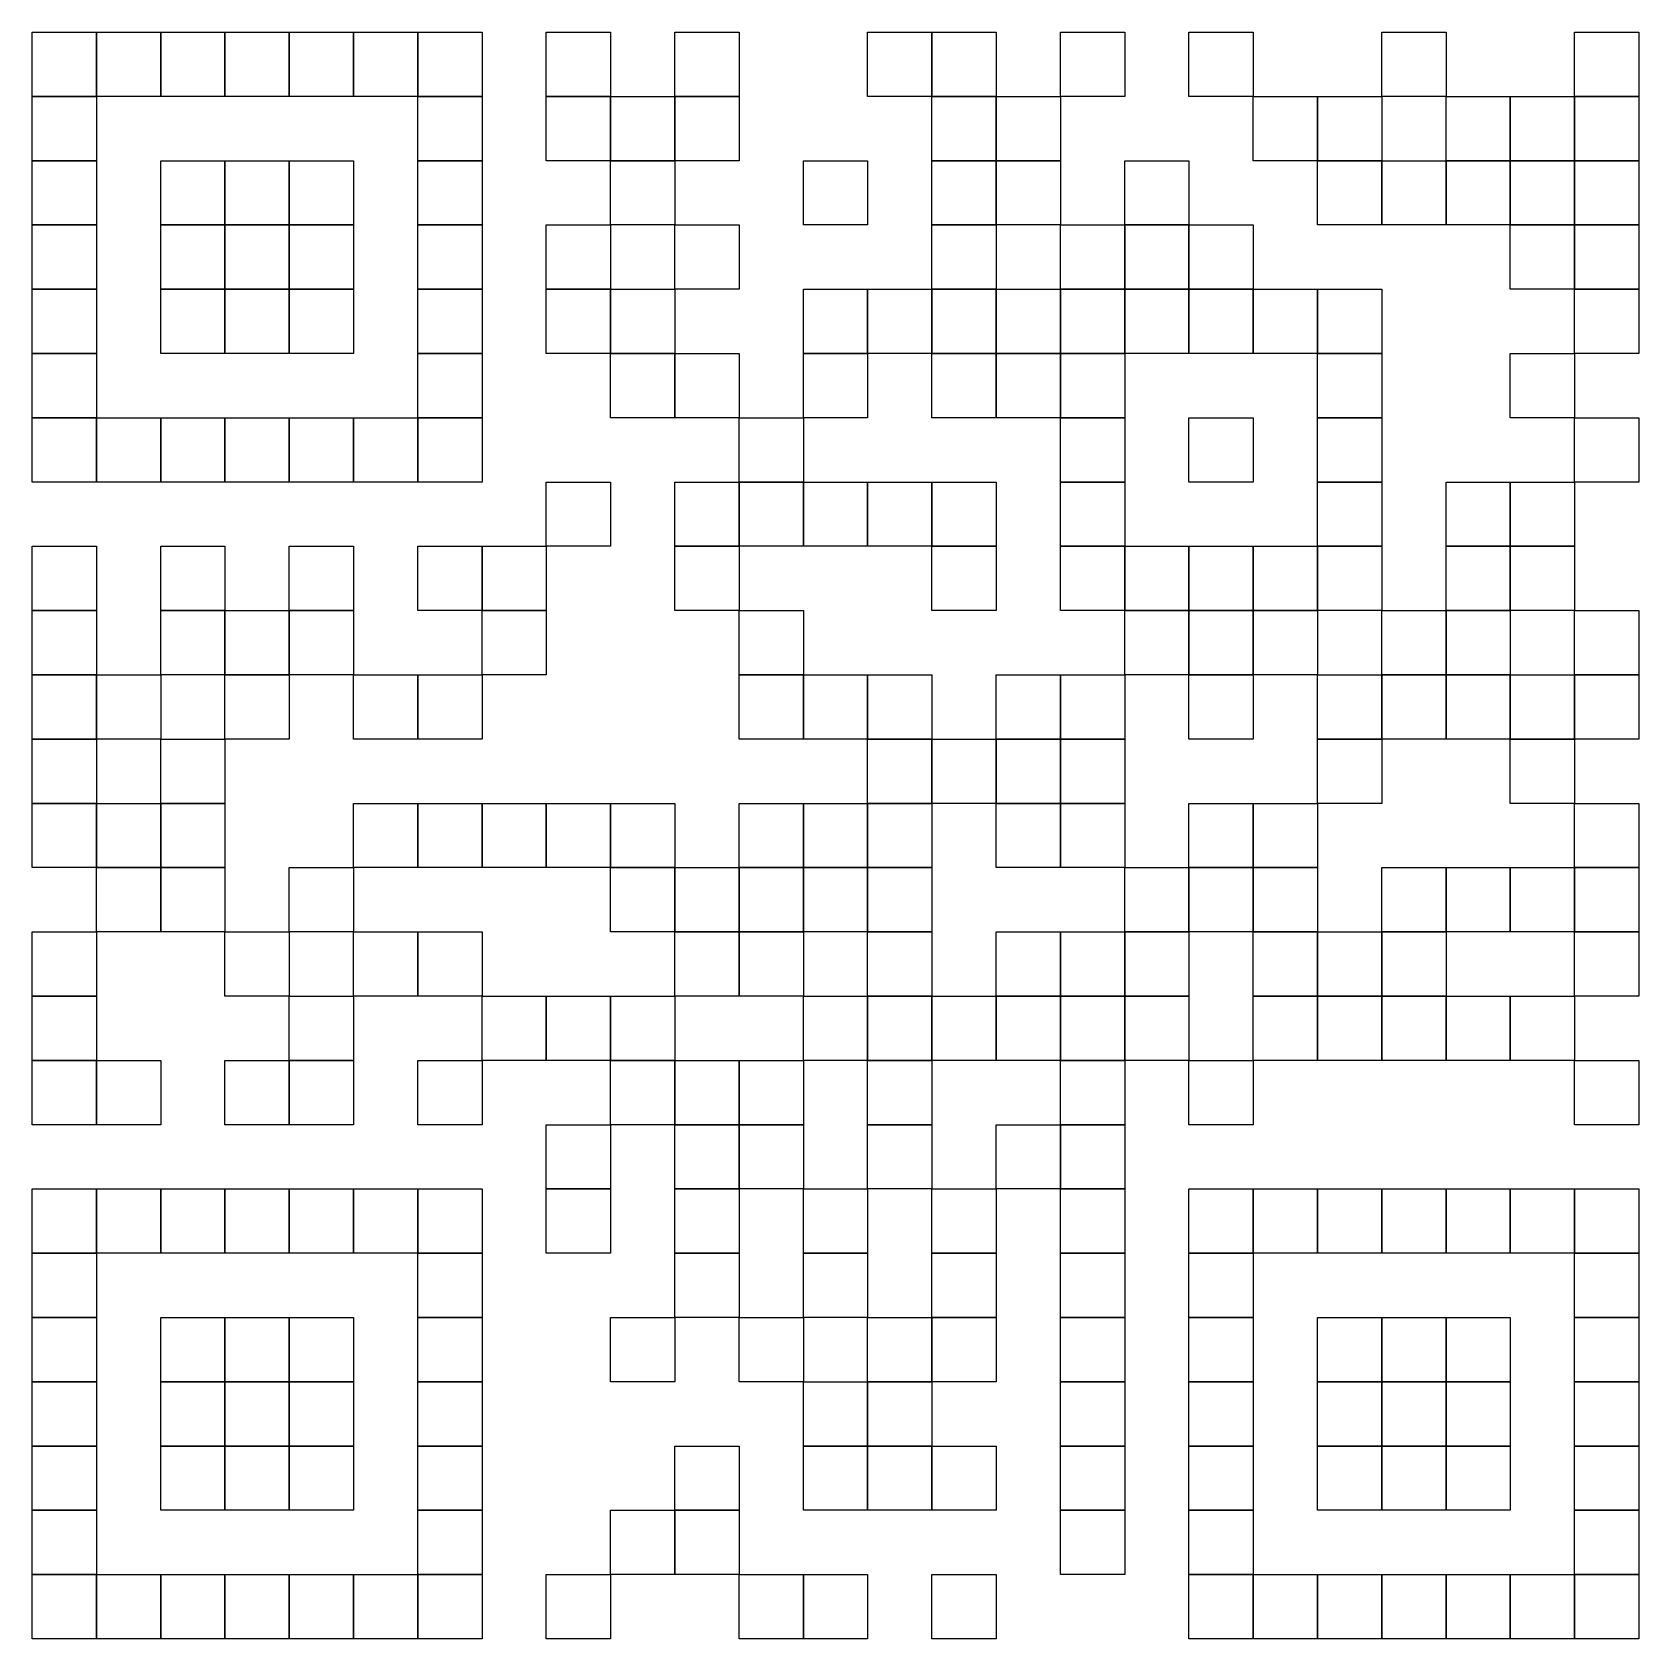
# Model space of a CAD drawing. Header units: metres. Extents: x 1010 to 1260, y 1010 to 1260.
import ezdxf

# ---------------------------------------------------------------- set-up
doc = ezdxf.new("R2010")
doc.units = ezdxf.units.M

msp = doc.modelspace()

# ---------------------------------------------------------------- linework, layer by layer
for points in [[(1010, 1250), (1010, 1260), (1020, 1260), (1020, 1250)], [(1020, 1250), (1020, 1260), (1030, 1260), (1030, 1250)], [(1030, 1250), (1030, 1260), (1040, 1260), (1040, 1250)], [(1040, 1250), (1040, 1260), (1050, 1260), (1050, 1250)], [(1050, 1250), (1050, 1260), (1060, 1260), (1060, 1250)], [(1060, 1250), (1060, 1260), (1070, 1260), (1070, 1250)], [(1070, 1250), (1070, 1260), (1080, 1260), (1080, 1250)], [(1090, 1250), (1090, 1260), (1100, 1260), (1100, 1250)], [(1110, 1250), (1110, 1260), (1120, 1260), (1120, 1250)], [(1140, 1250), (1140, 1260), (1150, 1260), (1150, 1250)], [(1150, 1250), (1150, 1260), (1160, 1260), (1160, 1250)], [(1170, 1250), (1170, 1260), (1180, 1260), (1180, 1250)], [(1190, 1250), (1190, 1260), (1200, 1260), (1200, 1250)], [(1220, 1250), (1220, 1260), (1230, 1260), (1230, 1250)], [(1250, 1250), (1250, 1260), (1260, 1260), (1260, 1250)], [(1010, 1240), (1010, 1250), (1020, 1250), (1020, 1240)], [(1070, 1240), (1070, 1250), (1080, 1250), (1080, 1240)], [(1090, 1240), (1090, 1250), (1100, 1250), (1100, 1240)], [(1100, 1240), (1100, 1250), (1110, 1250), (1110, 1240)], [(1110, 1240), (1110, 1250), (1120, 1250), (1120, 1240)], [(1150, 1240), (1150, 1250), (1160, 1250), (1160, 1240)], [(1160, 1240), (1160, 1250), (1170, 1250), (1170, 1240)], [(1200, 1240), (1200, 1250), (1210, 1250), (1210, 1240)], [(1210, 1240), (1210, 1250), (1220, 1250), (1220, 1240)], [(1230, 1240), (1230, 1250), (1240, 1250), (1240, 1240)], [(1240, 1240), (1240, 1250), (1250, 1250), (1250, 1240)], [(1250, 1240), (1250, 1250), (1260, 1250), (1260, 1240)], [(1010, 1230), (1010, 1240), (1020, 1240), (1020, 1230)], [(1030, 1230), (1030, 1240), (1040, 1240), (1040, 1230)], [(1040, 1230), (1040, 1240), (1050, 1240), (1050, 1230)], [(1050, 1230), (1050, 1240), (1060, 1240), (1060, 1230)], [(1070, 1230), (1070, 1240), (1080, 1240), (1080, 1230)], [(1100, 1230), (1100, 1240), (1110, 1240), (1110, 1230)], [(1130, 1230), (1130, 1240), (1140, 1240), (1140, 1230)], [(1150, 1230), (1150, 1240), (1160, 1240), (1160, 1230)], [(1160, 1230), (1160, 1240), (1170, 1240), (1170, 1230)], [(1180, 1230), (1180, 1240), (1190, 1240), (1190, 1230)], [(1210, 1230), (1210, 1240), (1220, 1240), (1220, 1230)], [(1220, 1230), (1220, 1240), (1230, 1240), (1230, 1230)], [(1230, 1230), (1230, 1240), (1240, 1240), (1240, 1230)], [(1240, 1230), (1240, 1240), (1250, 1240), (1250, 1230)], [(1250, 1230), (1250, 1240), (1260, 1240), (1260, 1230)], [(1010, 1220), (1010, 1230), (1020, 1230), (1020, 1220)], [(1030, 1220), (1030, 1230), (1040, 1230), (1040, 1220)], [(1040, 1220), (1040, 1230), (1050, 1230), (1050, 1220)], [(1050, 1220), (1050, 1230), (1060, 1230), (1060, 1220)], [(1070, 1220), (1070, 1230), (1080, 1230), (1080, 1220)], [(1090, 1220), (1090, 1230), (1100, 1230), (1100, 1220)], [(1110, 1220), (1110, 1230), (1120, 1230), (1120, 1220)], [(1150, 1220), (1150, 1230), (1160, 1230), (1160, 1220)], [(1170, 1220), (1170, 1230), (1180, 1230), (1180, 1220)], [(1180, 1220), (1180, 1230), (1190, 1230), (1190, 1220)], [(1190, 1220), (1190, 1230), (1200, 1230), (1200, 1220)], [(1240, 1220), (1240, 1230), (1250, 1230), (1250, 1220)], [(1250, 1220), (1250, 1230), (1260, 1230), (1260, 1220)], [(1010, 1210), (1010, 1220), (1020, 1220), (1020, 1210)], [(1030, 1210), (1030, 1220), (1040, 1220), (1040, 1210)], [(1040, 1210), (1040, 1220), (1050, 1220), (1050, 1210)], [(1050, 1210), (1050, 1220), (1060, 1220), (1060, 1210)], [(1070, 1210), (1070, 1220), (1080, 1220), (1080, 1210)], [(1090, 1210), (1090, 1220), (1100, 1220), (1100, 1210)], [(1100, 1210), (1100, 1220), (1110, 1220), (1110, 1210)], [(1130, 1210), (1130, 1220), (1140, 1220), (1140, 1210)], [(1140, 1210), (1140, 1220), (1150, 1220), (1150, 1210)], [(1150, 1210), (1150, 1220), (1160, 1220), (1160, 1210)], [(1160, 1210), (1160, 1220), (1170, 1220), (1170, 1210)], [(1170, 1210), (1170, 1220), (1180, 1220), (1180, 1210)], [(1180, 1210), (1180, 1220), (1190, 1220), (1190, 1210)], [(1190, 1210), (1190, 1220), (1200, 1220), (1200, 1210)], [(1200, 1210), (1200, 1220), (1210, 1220), (1210, 1210)], [(1210, 1210), (1210, 1220), (1220, 1220), (1220, 1210)], [(1250, 1210), (1250, 1220), (1260, 1220), (1260, 1210)], [(1010, 1200), (1010, 1210), (1020, 1210), (1020, 1200)], [(1070, 1200), (1070, 1210), (1080, 1210), (1080, 1200)], [(1100, 1200), (1100, 1210), (1110, 1210), (1110, 1200)], [(1110, 1200), (1110, 1210), (1120, 1210), (1120, 1200)], [(1130, 1200), (1130, 1210), (1140, 1210), (1140, 1200)], [(1150, 1200), (1150, 1210), (1160, 1210), (1160, 1200)], [(1160, 1200), (1160, 1210), (1170, 1210), (1170, 1200)], [(1170, 1200), (1170, 1210), (1180, 1210), (1180, 1200)], [(1210, 1200), (1210, 1210), (1220, 1210), (1220, 1200)], [(1240, 1200), (1240, 1210), (1250, 1210), (1250, 1200)], [(1010, 1190), (1010, 1200), (1020, 1200), (1020, 1190)], [(1020, 1190), (1020, 1200), (1030, 1200), (1030, 1190)], [(1030, 1190), (1030, 1200), (1040, 1200), (1040, 1190)], [(1040, 1190), (1040, 1200), (1050, 1200), (1050, 1190)], [(1050, 1190), (1050, 1200), (1060, 1200), (1060, 1190)], [(1060, 1190), (1060, 1200), (1070, 1200), (1070, 1190)], [(1070, 1190), (1070, 1200), (1080, 1200), (1080, 1190)], [(1120, 1190), (1120, 1200), (1130, 1200), (1130, 1190)], [(1170, 1190), (1170, 1200), (1180, 1200), (1180, 1190)], [(1190, 1190), (1190, 1200), (1200, 1200), (1200, 1190)], [(1210, 1190), (1210, 1200), (1220, 1200), (1220, 1190)], [(1250, 1190), (1250, 1200), (1260, 1200), (1260, 1190)], [(1090, 1180), (1090, 1190), (1100, 1190), (1100, 1180)], [(1110, 1180), (1110, 1190), (1120, 1190), (1120, 1180)], [(1120, 1180), (1120, 1190), (1130, 1190), (1130, 1180)], [(1130, 1180), (1130, 1190), (1140, 1190), (1140, 1180)], [(1140, 1180), (1140, 1190), (1150, 1190), (1150, 1180)], [(1150, 1180), (1150, 1190), (1160, 1190), (1160, 1180)], [(1170, 1180), (1170, 1190), (1180, 1190), (1180, 1180)], [(1210, 1180), (1210, 1190), (1220, 1190), (1220, 1180)], [(1230, 1180), (1230, 1190), (1240, 1190), (1240, 1180)], [(1240, 1180), (1240, 1190), (1250, 1190), (1250, 1180)], [(1010, 1170), (1010, 1180), (1020, 1180), (1020, 1170)], [(1030, 1170), (1030, 1180), (1040, 1180), (1040, 1170)], [(1050, 1170), (1050, 1180), (1060, 1180), (1060, 1170)], [(1070, 1170), (1070, 1180), (1080, 1180), (1080, 1170)], [(1080, 1170), (1080, 1180), (1090, 1180), (1090, 1170)], [(1110, 1170), (1110, 1180), (1120, 1180), (1120, 1170)], [(1150, 1170), (1150, 1180), (1160, 1180), (1160, 1170)], [(1170, 1170), (1170, 1180), (1180, 1180), (1180, 1170)], [(1180, 1170), (1180, 1180), (1190, 1180), (1190, 1170)], [(1190, 1170), (1190, 1180), (1200, 1180), (1200, 1170)], [(1200, 1170), (1200, 1180), (1210, 1180), (1210, 1170)], [(1210, 1170), (1210, 1180), (1220, 1180), (1220, 1170)], [(1230, 1170), (1230, 1180), (1240, 1180), (1240, 1170)], [(1240, 1170), (1240, 1180), (1250, 1180), (1250, 1170)], [(1010, 1160), (1010, 1170), (1020, 1170), (1020, 1160)], [(1030, 1160), (1030, 1170), (1040, 1170), (1040, 1160)], [(1040, 1160), (1040, 1170), (1050, 1170), (1050, 1160)], [(1050, 1160), (1050, 1170), (1060, 1170), (1060, 1160)], [(1080, 1160), (1080, 1170), (1090, 1170), (1090, 1160)], [(1120, 1160), (1120, 1170), (1130, 1170), (1130, 1160)], [(1180, 1160), (1180, 1170), (1190, 1170), (1190, 1160)], [(1190, 1160), (1190, 1170), (1200, 1170), (1200, 1160)], [(1200, 1160), (1200, 1170), (1210, 1170), (1210, 1160)], [(1220, 1160), (1220, 1170), (1230, 1170), (1230, 1160)], [(1230, 1160), (1230, 1170), (1240, 1170), (1240, 1160)], [(1250, 1160), (1250, 1170), (1260, 1170), (1260, 1160)], [(1010, 1150), (1010, 1160), (1020, 1160), (1020, 1150)], [(1020, 1150), (1020, 1160), (1030, 1160), (1030, 1150)], [(1040, 1150), (1040, 1160), (1050, 1160), (1050, 1150)], [(1060, 1150), (1060, 1160), (1070, 1160), (1070, 1150)], [(1070, 1150), (1070, 1160), (1080, 1160), (1080, 1150)], [(1120, 1150), (1120, 1160), (1130, 1160), (1130, 1150)], [(1130, 1150), (1130, 1160), (1140, 1160), (1140, 1150)], [(1140, 1150), (1140, 1160), (1150, 1160), (1150, 1150)], [(1160, 1150), (1160, 1160), (1170, 1160), (1170, 1150)], [(1170, 1150), (1170, 1160), (1180, 1160), (1180, 1150)], [(1190, 1150), (1190, 1160), (1200, 1160), (1200, 1150)], [(1210, 1150), (1210, 1160), (1220, 1160), (1220, 1150)], [(1220, 1150), (1220, 1160), (1230, 1160), (1230, 1150)], [(1230, 1150), (1230, 1160), (1240, 1160), (1240, 1150)], [(1240, 1150), (1240, 1160), (1250, 1160), (1250, 1150)], [(1250, 1150), (1250, 1160), (1260, 1160), (1260, 1150)], [(1010, 1140), (1010, 1150), (1020, 1150), (1020, 1140)], [(1030, 1140), (1030, 1150), (1040, 1150), (1040, 1140)], [(1140, 1140), (1140, 1150), (1150, 1150), (1150, 1140)], [(1150, 1140), (1150, 1150), (1160, 1150), (1160, 1140)], [(1160, 1140), (1160, 1150), (1170, 1150), (1170, 1140)], [(1170, 1140), (1170, 1150), (1180, 1150), (1180, 1140)], [(1210, 1140), (1210, 1150), (1220, 1150), (1220, 1140)], [(1240, 1140), (1240, 1150), (1250, 1150), (1250, 1140)], [(1010, 1130), (1010, 1140), (1020, 1140), (1020, 1130)], [(1020, 1130), (1020, 1140), (1030, 1140), (1030, 1130)], [(1030, 1130), (1030, 1140), (1040, 1140), (1040, 1130)], [(1060, 1130), (1060, 1140), (1070, 1140), (1070, 1130)], [(1070, 1130), (1070, 1140), (1080, 1140), (1080, 1130)], [(1080, 1130), (1080, 1140), (1090, 1140), (1090, 1130)], [(1090, 1130), (1090, 1140), (1100, 1140), (1100, 1130)], [(1100, 1130), (1100, 1140), (1110, 1140), (1110, 1130)], [(1120, 1130), (1120, 1140), (1130, 1140), (1130, 1130)], [(1130, 1130), (1130, 1140), (1140, 1140), (1140, 1130)], [(1140, 1130), (1140, 1140), (1150, 1140), (1150, 1130)], [(1160, 1130), (1160, 1140), (1170, 1140), (1170, 1130)], [(1170, 1130), (1170, 1140), (1180, 1140), (1180, 1130)], [(1190, 1130), (1190, 1140), (1200, 1140), (1200, 1130)], [(1200, 1130), (1200, 1140), (1210, 1140), (1210, 1130)], [(1250, 1130), (1250, 1140), (1260, 1140), (1260, 1130)], [(1020, 1120), (1020, 1130), (1030, 1130), (1030, 1120)], [(1030, 1120), (1030, 1130), (1040, 1130), (1040, 1120)], [(1050, 1120), (1050, 1130), (1060, 1130), (1060, 1120)], [(1100, 1120), (1100, 1130), (1110, 1130), (1110, 1120)], [(1110, 1120), (1110, 1130), (1120, 1130), (1120, 1120)], [(1120, 1120), (1120, 1130), (1130, 1130), (1130, 1120)], [(1130, 1120), (1130, 1130), (1140, 1130), (1140, 1120)], [(1140, 1120), (1140, 1130), (1150, 1130), (1150, 1120)], [(1180, 1120), (1180, 1130), (1190, 1130), (1190, 1120)], [(1190, 1120), (1190, 1130), (1200, 1130), (1200, 1120)], [(1200, 1120), (1200, 1130), (1210, 1130), (1210, 1120)], [(1220, 1120), (1220, 1130), (1230, 1130), (1230, 1120)], [(1230, 1120), (1230, 1130), (1240, 1130), (1240, 1120)], [(1240, 1120), (1240, 1130), (1250, 1130), (1250, 1120)], [(1250, 1120), (1250, 1130), (1260, 1130), (1260, 1120)], [(1010, 1110), (1010, 1120), (1020, 1120), (1020, 1110)], [(1040, 1110), (1040, 1120), (1050, 1120), (1050, 1110)], [(1060, 1110), (1060, 1120), (1070, 1120), (1070, 1110)], [(1070, 1110), (1070, 1120), (1080, 1120), (1080, 1110)], [(1110, 1110), (1110, 1120), (1120, 1120), (1120, 1110)], [(1120, 1110), (1120, 1120), (1130, 1120), (1130, 1110)], [(1140, 1110), (1140, 1120), (1150, 1120), (1150, 1110)], [(1160, 1110), (1160, 1120), (1170, 1120), (1170, 1110)], [(1170, 1110), (1170, 1120), (1180, 1120), (1180, 1110)], [(1180, 1110), (1180, 1120), (1190, 1120), (1190, 1110)], [(1200, 1110), (1200, 1120), (1210, 1120), (1210, 1110)], [(1210, 1110), (1210, 1120), (1220, 1120), (1220, 1110)], [(1220, 1110), (1220, 1120), (1230, 1120), (1230, 1110)], [(1250, 1110), (1250, 1120), (1260, 1120), (1260, 1110)], [(1010, 1100), (1010, 1110), (1020, 1110), (1020, 1100)], [(1050, 1100), (1050, 1110), (1060, 1110), (1060, 1100)], [(1080, 1100), (1080, 1110), (1090, 1110), (1090, 1100)], [(1090, 1100), (1090, 1110), (1100, 1110), (1100, 1100)], [(1100, 1100), (1100, 1110), (1110, 1110), (1110, 1100)], [(1130, 1100), (1130, 1110), (1140, 1110), (1140, 1100)], [(1140, 1100), (1140, 1110), (1150, 1110), (1150, 1100)], [(1150, 1100), (1150, 1110), (1160, 1110), (1160, 1100)], [(1160, 1100), (1160, 1110), (1170, 1110), (1170, 1100)], [(1170, 1100), (1170, 1110), (1180, 1110), (1180, 1100)], [(1180, 1100), (1180, 1110), (1190, 1110), (1190, 1100)], [(1200, 1100), (1200, 1110), (1210, 1110), (1210, 1100)], [(1210, 1100), (1210, 1110), (1220, 1110), (1220, 1100)], [(1220, 1100), (1220, 1110), (1230, 1110), (1230, 1100)], [(1230, 1100), (1230, 1110), (1240, 1110), (1240, 1100)], [(1240, 1100), (1240, 1110), (1250, 1110), (1250, 1100)], [(1010, 1090), (1010, 1100), (1020, 1100), (1020, 1090)], [(1020, 1090), (1020, 1100), (1030, 1100), (1030, 1090)], [(1040, 1090), (1040, 1100), (1050, 1100), (1050, 1090)], [(1050, 1090), (1050, 1100), (1060, 1100), (1060, 1090)], [(1070, 1090), (1070, 1100), (1080, 1100), (1080, 1090)], [(1100, 1090), (1100, 1100), (1110, 1100), (1110, 1090)], [(1110, 1090), (1110, 1100), (1120, 1100), (1120, 1090)], [(1120, 1090), (1120, 1100), (1130, 1100), (1130, 1090)], [(1140, 1090), (1140, 1100), (1150, 1100), (1150, 1090)], [(1170, 1090), (1170, 1100), (1180, 1100), (1180, 1090)], [(1190, 1090), (1190, 1100), (1200, 1100), (1200, 1090)], [(1250, 1090), (1250, 1100), (1260, 1100), (1260, 1090)], [(1090, 1080), (1090, 1090), (1100, 1090), (1100, 1080)], [(1110, 1080), (1110, 1090), (1120, 1090), (1120, 1080)], [(1120, 1080), (1120, 1090), (1130, 1090), (1130, 1080)], [(1140, 1080), (1140, 1090), (1150, 1090), (1150, 1080)], [(1160, 1080), (1160, 1090), (1170, 1090), (1170, 1080)], [(1170, 1080), (1170, 1090), (1180, 1090), (1180, 1080)], [(1010, 1070), (1010, 1080), (1020, 1080), (1020, 1070)], [(1020, 1070), (1020, 1080), (1030, 1080), (1030, 1070)], [(1030, 1070), (1030, 1080), (1040, 1080), (1040, 1070)], [(1040, 1070), (1040, 1080), (1050, 1080), (1050, 1070)], [(1050, 1070), (1050, 1080), (1060, 1080), (1060, 1070)], [(1060, 1070), (1060, 1080), (1070, 1080), (1070, 1070)], [(1070, 1070), (1070, 1080), (1080, 1080), (1080, 1070)], [(1090, 1070), (1090, 1080), (1100, 1080), (1100, 1070)], [(1110, 1070), (1110, 1080), (1120, 1080), (1120, 1070)], [(1130, 1070), (1130, 1080), (1140, 1080), (1140, 1070)], [(1150, 1070), (1150, 1080), (1160, 1080), (1160, 1070)], [(1170, 1070), (1170, 1080), (1180, 1080), (1180, 1070)], [(1190, 1070), (1190, 1080), (1200, 1080), (1200, 1070)], [(1200, 1070), (1200, 1080), (1210, 1080), (1210, 1070)], [(1210, 1070), (1210, 1080), (1220, 1080), (1220, 1070)], [(1220, 1070), (1220, 1080), (1230, 1080), (1230, 1070)], [(1230, 1070), (1230, 1080), (1240, 1080), (1240, 1070)], [(1240, 1070), (1240, 1080), (1250, 1080), (1250, 1070)], [(1250, 1070), (1250, 1080), (1260, 1080), (1260, 1070)], [(1010, 1060), (1010, 1070), (1020, 1070), (1020, 1060)], [(1070, 1060), (1070, 1070), (1080, 1070), (1080, 1060)], [(1110, 1060), (1110, 1070), (1120, 1070), (1120, 1060)], [(1130, 1060), (1130, 1070), (1140, 1070), (1140, 1060)], [(1150, 1060), (1150, 1070), (1160, 1070), (1160, 1060)], [(1170, 1060), (1170, 1070), (1180, 1070), (1180, 1060)], [(1190, 1060), (1190, 1070), (1200, 1070), (1200, 1060)], [(1250, 1060), (1250, 1070), (1260, 1070), (1260, 1060)], [(1010, 1050), (1010, 1060), (1020, 1060), (1020, 1050)], [(1030, 1050), (1030, 1060), (1040, 1060), (1040, 1050)], [(1040, 1050), (1040, 1060), (1050, 1060), (1050, 1050)], [(1050, 1050), (1050, 1060), (1060, 1060), (1060, 1050)], [(1070, 1050), (1070, 1060), (1080, 1060), (1080, 1050)], [(1100, 1050), (1100, 1060), (1110, 1060), (1110, 1050)], [(1120, 1050), (1120, 1060), (1130, 1060), (1130, 1050)], [(1140, 1050), (1140, 1060), (1150, 1060), (1150, 1050)], [(1150, 1050), (1150, 1060), (1160, 1060), (1160, 1050)], [(1170, 1050), (1170, 1060), (1180, 1060), (1180, 1050)], [(1190, 1050), (1190, 1060), (1200, 1060), (1200, 1050)], [(1210, 1050), (1210, 1060), (1220, 1060), (1220, 1050)], [(1220, 1050), (1220, 1060), (1230, 1060), (1230, 1050)], [(1230, 1050), (1230, 1060), (1240, 1060), (1240, 1050)], [(1250, 1050), (1250, 1060), (1260, 1060), (1260, 1050)], [(1010, 1040), (1010, 1050), (1020, 1050), (1020, 1040)], [(1030, 1040), (1030, 1050), (1040, 1050), (1040, 1040)], [(1040, 1040), (1040, 1050), (1050, 1050), (1050, 1040)], [(1050, 1040), (1050, 1050), (1060, 1050), (1060, 1040)], [(1070, 1040), (1070, 1050), (1080, 1050), (1080, 1040)], [(1130, 1040), (1130, 1050), (1140, 1050), (1140, 1040)], [(1140, 1040), (1140, 1050), (1150, 1050), (1150, 1040)], [(1170, 1040), (1170, 1050), (1180, 1050), (1180, 1040)], [(1190, 1040), (1190, 1050), (1200, 1050), (1200, 1040)], [(1210, 1040), (1210, 1050), (1220, 1050), (1220, 1040)], [(1220, 1040), (1220, 1050), (1230, 1050), (1230, 1040)], [(1230, 1040), (1230, 1050), (1240, 1050), (1240, 1040)], [(1250, 1040), (1250, 1050), (1260, 1050), (1260, 1040)], [(1010, 1030), (1010, 1040), (1020, 1040), (1020, 1030)], [(1030, 1030), (1030, 1040), (1040, 1040), (1040, 1030)], [(1040, 1030), (1040, 1040), (1050, 1040), (1050, 1030)], [(1050, 1030), (1050, 1040), (1060, 1040), (1060, 1030)], [(1070, 1030), (1070, 1040), (1080, 1040), (1080, 1030)], [(1110, 1030), (1110, 1040), (1120, 1040), (1120, 1030)], [(1130, 1030), (1130, 1040), (1140, 1040), (1140, 1030)], [(1140, 1030), (1140, 1040), (1150, 1040), (1150, 1030)], [(1150, 1030), (1150, 1040), (1160, 1040), (1160, 1030)], [(1170, 1030), (1170, 1040), (1180, 1040), (1180, 1030)], [(1190, 1030), (1190, 1040), (1200, 1040), (1200, 1030)], [(1210, 1030), (1210, 1040), (1220, 1040), (1220, 1030)], [(1220, 1030), (1220, 1040), (1230, 1040), (1230, 1030)], [(1230, 1030), (1230, 1040), (1240, 1040), (1240, 1030)], [(1250, 1030), (1250, 1040), (1260, 1040), (1260, 1030)], [(1010, 1020), (1010, 1030), (1020, 1030), (1020, 1020)], [(1070, 1020), (1070, 1030), (1080, 1030), (1080, 1020)], [(1100, 1020), (1100, 1030), (1110, 1030), (1110, 1020)], [(1110, 1020), (1110, 1030), (1120, 1030), (1120, 1020)], [(1170, 1020), (1170, 1030), (1180, 1030), (1180, 1020)], [(1190, 1020), (1190, 1030), (1200, 1030), (1200, 1020)], [(1250, 1020), (1250, 1030), (1260, 1030), (1260, 1020)], [(1010, 1010), (1010, 1020), (1020, 1020), (1020, 1010)], [(1020, 1010), (1020, 1020), (1030, 1020), (1030, 1010)], [(1030, 1010), (1030, 1020), (1040, 1020), (1040, 1010)], [(1040, 1010), (1040, 1020), (1050, 1020), (1050, 1010)], [(1050, 1010), (1050, 1020), (1060, 1020), (1060, 1010)], [(1060, 1010), (1060, 1020), (1070, 1020), (1070, 1010)], [(1070, 1010), (1070, 1020), (1080, 1020), (1080, 1010)], [(1090, 1010), (1090, 1020), (1100, 1020), (1100, 1010)], [(1120, 1010), (1120, 1020), (1130, 1020), (1130, 1010)], [(1130, 1010), (1130, 1020), (1140, 1020), (1140, 1010)], [(1150, 1010), (1150, 1020), (1160, 1020), (1160, 1010)], [(1190, 1010), (1190, 1020), (1200, 1020), (1200, 1010)], [(1200, 1010), (1200, 1020), (1210, 1020), (1210, 1010)], [(1210, 1010), (1210, 1020), (1220, 1020), (1220, 1010)], [(1220, 1010), (1220, 1020), (1230, 1020), (1230, 1010)], [(1230, 1010), (1230, 1020), (1240, 1020), (1240, 1010)], [(1240, 1010), (1240, 1020), (1250, 1020), (1250, 1010)], [(1250, 1010), (1250, 1020), (1260, 1020), (1260, 1010)]]:
    msp.add_lwpolyline(points, close=True)

doc.saveas('drawing.dxf')
